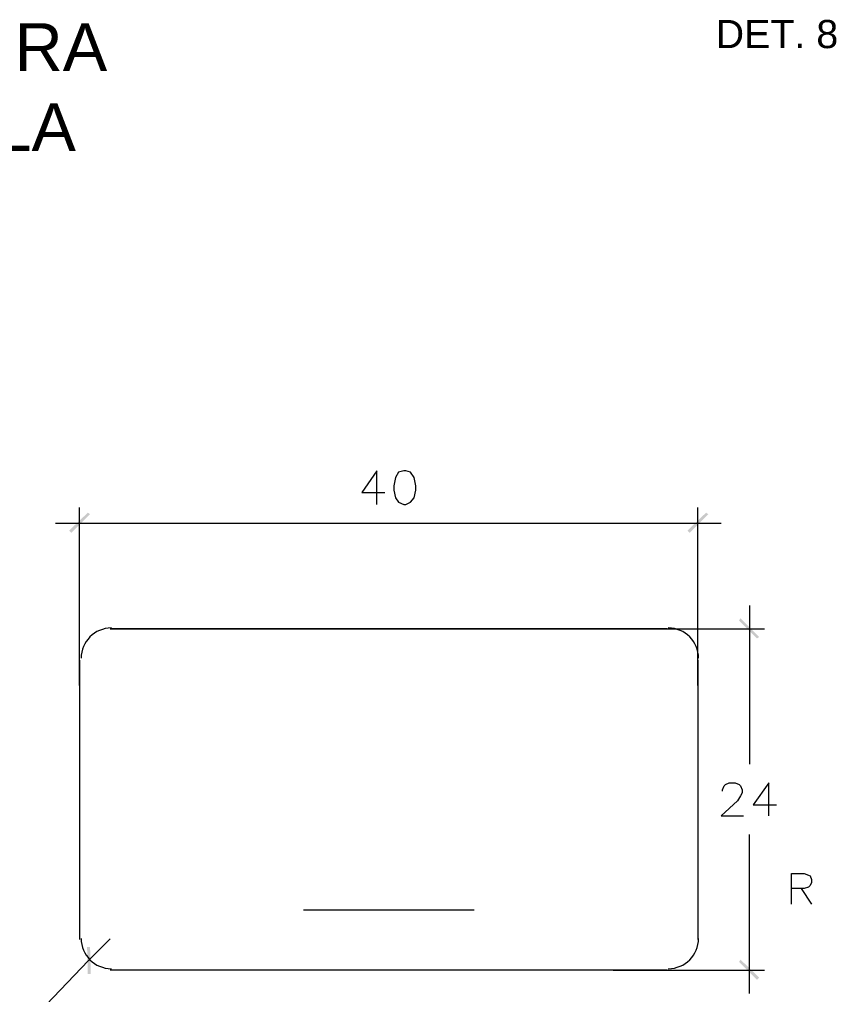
# Model space of a CAD drawing. Header units: inches. Extents: x 0.22 to 6.49, y 0.27 to 4.47.
# Drawn here: x 2.165 to 2.904, y 1.766 to 2.647 of the extents above; entities that cross this region are included whole.
import ezdxf

# ---------------------------------------------------------------- set-up
doc = ezdxf.new("R2010")
doc.units = ezdxf.units.IN
doc.header["$MEASUREMENT"] = 0
doc.layers.add('PDF_PDF8_PDF11_PDF12_0', color=7, linetype='Continuous')
doc.layers.add('PDF_Texto', color=7, linetype='Continuous')
doc.styles.add('PDF Arial', font='arial.ttf')

msp = doc.modelspace()

# ---------------------------------------------------------------- linework, layer by layer
at = {"layer": 'PDF_PDF8_PDF11_PDF12_0', "lineweight": 18}
for points in [[(2.48786, 2.20908), (2.48786, 2.23953), (2.47433, 2.2199), (2.49531, 2.2199)], [(2.80054, 1.94986), (2.80054, 1.95121), (2.8019, 1.9546), (2.80325, 1.95595), (2.80664, 1.95731), (2.81205, 1.95731), (2.81543, 1.95595), (2.81679, 1.9546), (2.81814, 1.95121), (2.81814, 1.94851), (2.81679, 1.9458), (2.81408, 1.94106), (2.79919, 1.92753), (2.81949, 1.92753)], [(2.84251, 1.92753), (2.84251, 1.95731), (2.82829, 1.93768), (2.84927, 1.93768)], [(2.86281, 1.84766), (2.86281, 1.87541), (2.87432, 1.87541), (2.87838, 1.87406), (2.87973, 1.87338), (2.88108, 1.87), (2.88108, 1.86729), (2.87973, 1.86458), (2.87838, 1.86323), (2.87432, 1.86188), (2.86281, 1.86188)], [(2.87161, 1.86188), (2.88108, 1.84766)]]:
    msp.add_lwpolyline(points, dxfattribs=at)
msp.add_lwpolyline([(2.51223, 2.23953), (2.50749, 2.23818), (2.50478, 2.23344), (2.50343, 2.226), (2.50343, 2.22193), (2.50478, 2.21517), (2.50749, 2.21111), (2.51223, 2.20908), (2.51426, 2.20908), (2.51832, 2.21111), (2.5217, 2.21517), (2.52306, 2.22193), (2.52306, 2.226), (2.5217, 2.23344), (2.51832, 2.23818), (2.51426, 2.23953)], close=True, dxfattribs=at)
at = {"layer": 'PDF_PDF8_PDF11_PDF12_0', "lineweight": 13}
for points in [[(2.21917, 2.04529), (2.21917, 2.20637)], [(2.77821, 2.04529), (2.77821, 2.20637)], [(2.19752, 2.19216), (2.79919, 2.19216)], [(2.82491, 2.11771), (2.82491, 1.97423)], [(2.70173, 2.09673), (2.83844, 2.09673)], [(2.82491, 1.76712), (2.82491, 1.91061)], [(2.57585, 1.84225), (2.42154, 1.84225)], [(2.16638, 1.7502), (2.18263, 1.7502), (2.22729, 1.7969), (2.24692, 1.81653)], [(2.70173, 1.78811), (2.83844, 1.78811)]]:
    msp.add_lwpolyline(points, dxfattribs=at)
at = {"layer": 'PDF_PDF8_PDF11_PDF12_0', "lineweight": 5}
for points in [[(2.24692, 2.09673), (2.75046, 2.09673), (2.24692, 2.09673)], [(2.21917, 2.0683), (2.21917, 1.81585)], [(2.77821, 2.0683), (2.77821, 1.81585)], [(2.75046, 1.78811), (2.24692, 1.78811)]]:
    msp.add_lwpolyline(points, dxfattribs=at)
for centre, start, end in [((2.24794, 2.06999), 90.00019, 179.99981), ((2.75148, 2.06999), 0.00019, 89.99981), ((2.24794, 1.81687), 180.00019, 269.99981), ((2.75148, 1.81687), 270.00019, 359.99981)]:
    msp.add_arc(centre, 0.02741, start, end, dxfattribs=at)
at = {"layer": 'PDF_PDF8_PDF11_PDF12_0', "transparency": 33554559}
for points in [[(2.22662, 2.20163), (2.21173, 2.18336), (2.2097, 2.18539)], [(2.22865, 2.20028), (2.22662, 2.20163), (2.21173, 2.18336)], [(2.76873, 2.18539), (2.77076, 2.18336), (2.78565, 2.20163)], [(2.77076, 2.18336), (2.78565, 2.20163), (2.78768, 2.20028)], [(2.83371, 2.08928), (2.81543, 2.10417), (2.81679, 2.1062)], [(2.83168, 2.08793), (2.83371, 2.08928), (2.81543, 2.10417)], [(2.22662, 1.78472), (2.22932, 1.78472), (2.22594, 1.80909)], [(2.22932, 1.78472), (2.22594, 1.80909), (2.22865, 1.80909)], [(2.81679, 1.79758), (2.81543, 1.79555), (2.83371, 1.78134)], [(2.81543, 1.79555), (2.83371, 1.78134), (2.83168, 1.77931)]]:
    msp.add_solid(points, dxfattribs=at)

# ---------------------------------------------------------------- texts
at = {"layer": 'PDF_Texto', "attachment_point": 7, "style": 'PDF Arial'}
for s, insert, char_height in [('ESTRUCTURA', (1.83255, 2.60032), 0.04312), ('DET. 8', (2.79428, 2.62117), 0.025499), ('DE LA SILLA', (1.86097, 2.5279), 0.0431205)]:
    msp.add_mtext(s, dxfattribs=dict(at, insert=insert, char_height=char_height))

doc.saveas('drawing.dxf')
